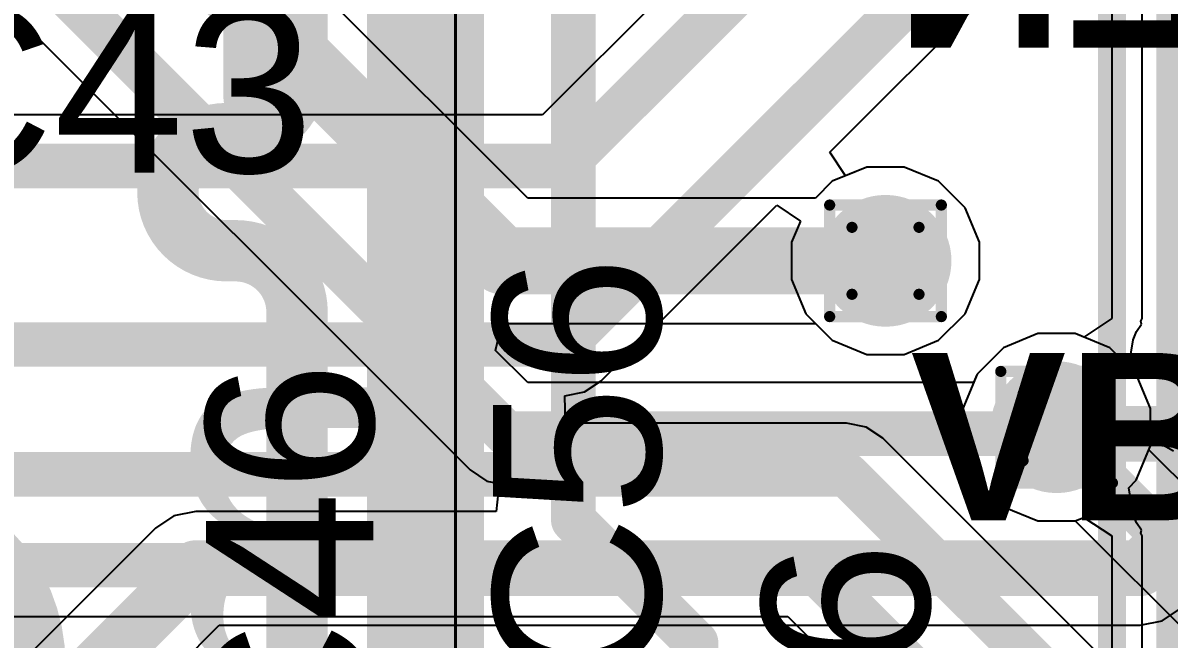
# Model space of a CAD drawing. Header units: inches. Extents: x -6 to 5433, y -4 to 5447.
# Drawn here: x 27.63 to 32.84, y 22.36 to 25.16 of the extents above; entities that cross this region are included whole.
import ezdxf

# ---------------------------------------------------------------- set-up
doc = ezdxf.new("R2010")
doc.units = ezdxf.units.IN
for name, color, linetype in [('Bottom Layer', 5, 'Continuous'), ('Bottom Overlay', 54, 'Continuous'), ('Dimensions', 6, 'Continuous'), ('Drill Drawing', 1, 'Continuous'), ('Ground', 16, 'Continuous'), ('Mechanical 4', 56, 'Continuous'), ('Power', 76, 'Continuous'), ('Top Layer', 1, 'Continuous'), ('Top Overlay', 2, 'Continuous'), ('Via Holes', 16, 'Continuous')]:
    doc.layers.add(name, color=color, linetype=linetype)
doc.styles.add('Arial', font='', dxfattribs={"height": 0.2})
doc.styles.add('Arial_Bold', font='', dxfattribs={"height": 0.2})
doc.styles.get('Arial').set_extended_font_data('Arial')
doc.styles.get('Arial_Bold').set_extended_font_data('Arial', bold=True)

# ---------------------------------------------------------------- blocks, each defined once
blk = doc.blocks.new('BL_R8812AF1_B_18')
at = {"layer": 'Bottom Overlay'}
blk.add_lwpolyline([(13.5, 8.9, 0.127, 0.127, 0), (-13.5, 8.9, 0.127, 0.127, 0)], format="xyseb", dxfattribs=at)

msp = doc.modelspace()

# ---------------------------------------------------------------- hatches: boundary and pattern name
at = {"layer": 'Bottom Layer'}
h = msp.add_hatch(color=5, dxfattribs=at)
edge = h.paths.add_edge_path()
edge.add_arc((31.5534, 24.0792), 0.3, 0, 360)
h = msp.add_hatch(color=5, dxfattribs=at)
edge = h.paths.add_edge_path()
edge.add_arc((32.3318, 23.3217), 0.3, 0, 360)
at = {"layer": 'Ground'}
h = msp.add_hatch(color=16, dxfattribs=at)
edge = h.paths.add_edge_path()
edge.add_arc((31.5534, 24.0792), 0.3, 0, 360)
h = msp.add_hatch(color=16, dxfattribs=at)
edge = h.paths.add_edge_path()
edge.add_arc((32.3318, 23.3217), 0.3, 0, 360)
at = {"layer": 'Power'}
h = msp.add_hatch(color=76, dxfattribs=at)
edge = h.paths.add_edge_path()
edge.add_arc((31.5534, 24.0792), 0.3, 0, 360)
h = msp.add_hatch(color=76, dxfattribs=at)
edge = h.paths.add_edge_path()
edge.add_arc((32.3318, 23.3217), 0.3, 0, 360)
at = {"layer": 'Top Layer'}
h = msp.add_hatch(color=1, dxfattribs=at)
edge = h.paths.add_edge_path()
edge.add_arc((31.5534, 24.0792), 0.3, 0, 360)
h = msp.add_hatch(color=1, dxfattribs=at)
edge = h.paths.add_edge_path()
edge.add_arc((32.3318, 23.3217), 0.3, 0, 360)
at = {"layer": 'Via Holes'}
h = msp.add_hatch(color=7, dxfattribs=at)
edge = h.paths.add_edge_path()
edge.add_arc((31.5534, 24.0792), 0.15, 0, 360)
h = msp.add_hatch(color=7, dxfattribs=at)
edge = h.paths.add_edge_path()
edge.add_arc((32.3318, 23.3217), 0.15, 0, 360)

# ---------------------------------------------------------------- linework, layer by layer
at = {"layer": 'Bottom Layer'}
for points in [[(29.3339, 18.573, 0.2794, 0.2794, 0), (29.3339, 27.1557, 0.2794, 0.2794, 0)], [(28.8767, 24.9379, 0.2794, 0.2794, 0), (28.8767, 25.9018, 0.2794, 0.2794, 0)], [(30.1337, 22.8981, 0.2032, 0.2032, 0), (30.1337, 25.9018, 0.2032, 0.2032, 0)], [(28.8767, 24.9379, 0.2794, 0.2794, -0.414214), (28.5973, 24.6585, 0.2794, 0.2794, 0)], [(28.556, 24.1251, 0.2794, 0.2794, -1), (28.556, 24.6585, 0.2794, 0.2794, 0)], [(28.556, 24.6585, 0.2794, 0.2794, 0), (28.5973, 24.6585, 0.2794, 0.2794, 0)], [(28.556, 24.1251, 0.2794, 0.2794, 0), (28.5973, 24.1251, 0.2794, 0.2794, 0)], [(28.5973, 24.1251, 0.2794, 0.2794, -0.414214), (28.8767, 23.8457, 0.2794, 0.2794, 0)], [(28.8767, 23.7059, 0.2794, 0.2794, 0), (28.8767, 23.8457, 0.2794, 0.2794, 0)], [(28.8767, 18.7624, 0.2794, 0.2794, 0), (28.8767, 23.7059, 0.2794, 0.2794, 0)], [(32.3318, 23.3217, 0.254, 0.254, 0), (32.3617, 23.2918, 0.254, 0.254, 0)], [(32.3617, 23.2918, 0.254, 0.254, 0), (35.0774, 23.2918, 0.254, 0.254, 0)], [(26.9597, 22.9683, 0.2794, 0.2794, -1), (26.9597, 21.5205, 0.2794, 0.2794, 0)], [(30.1337, 22.8981, 0.2032, 0.2032, 0), (30.6916, 22.3402, 0.2032, 0.2032, 0)], [(30.6916, 15.028, 0.2032, 0.2032, 0), (30.6916, 22.3402, 0.2032, 0.2032, 0)]]:
    msp.add_lwpolyline(points, format="xyseb", dxfattribs=at)
for points in [[(28.8069, 24.9379, 0.1397, 0.1397, 1), (28.9466, 24.9379, 0.1397, 0.1397, 1)], [(28.8069, 24.9379, 0.1397, 0.1397, 1), (28.9466, 24.9379, 0.1397, 0.1397, 1)], [(28.4861, 24.6585, 0.1397, 0.1397, 1), (28.6258, 24.6585, 0.1397, 0.1397, 1)], [(28.4861, 24.6585, 0.1397, 0.1397, 1), (28.6258, 24.6585, 0.1397, 0.1397, 1)], [(28.5275, 24.6585, 0.1397, 0.1397, 1), (28.6672, 24.6585, 0.1397, 0.1397, 1)], [(28.5275, 24.6585, 0.1397, 0.1397, 1), (28.6672, 24.6585, 0.1397, 0.1397, 1)], [(28.4861, 24.1251, 0.1397, 0.1397, 1), (28.6258, 24.1251, 0.1397, 0.1397, 1)], [(28.4861, 24.1251, 0.1397, 0.1397, 1), (28.6258, 24.1251, 0.1397, 0.1397, 1)], [(28.5275, 24.1251, 0.1397, 0.1397, 1), (28.6672, 24.1251, 0.1397, 0.1397, 1)], [(28.5275, 24.1251, 0.1397, 0.1397, 1), (28.6672, 24.1251, 0.1397, 0.1397, 1)], [(28.8069, 23.8457, 0.1397, 0.1397, 1), (28.9466, 23.8457, 0.1397, 0.1397, 1)], [(28.8069, 23.8457, 0.1397, 0.1397, 1), (28.9466, 23.8457, 0.1397, 0.1397, 1)], [(28.8069, 23.7059, 0.1397, 0.1397, 1), (28.9466, 23.7059, 0.1397, 0.1397, 1)], [(28.8069, 23.7059, 0.1397, 0.1397, 1), (28.9466, 23.7059, 0.1397, 0.1397, 1)], [(32.2683, 23.3217, 0.127, 0.127, 1), (32.3953, 23.3217, 0.127, 0.127, 1)], [(32.2982, 23.2918, 0.127, 0.127, 1), (32.4252, 23.2918, 0.127, 0.127, 1)], [(32.2982, 23.2918, 0.127, 0.127, 1), (32.4252, 23.2918, 0.127, 0.127, 1)], [(30.0829, 22.8981, 0.1016, 0.1016, 1), (30.1845, 22.8981, 0.1016, 0.1016, 1)], [(30.0829, 22.8981, 0.1016, 0.1016, 1), (30.1845, 22.8981, 0.1016, 0.1016, 1)], [(30.6408, 22.3402, 0.1016, 0.1016, 1), (30.7424, 22.3402, 0.1016, 0.1016, 1)], [(30.6408, 22.3402, 0.1016, 0.1016, 1), (30.7424, 22.3402, 0.1016, 0.1016, 1)]]:
    msp.add_lwpolyline(points, format="xyseb", close=True, dxfattribs=at)
at = {"layer": 'Dimensions'}
msp.add_lwpolyline([(32.5832, 0.9965, 0.127, 0.127, 0), (32.5832, 29.995, 0.127, 0.127, 0)], format="xyseb", dxfattribs=at)
at = {"layer": 'Drill Drawing'}
for points in [[(31.2994, 24.3332, 0.0508, 0.0508, 0), (31.8074, 24.3332, 0.0508, 0.0508, 0)], [(31.2994, 23.8252, 0.0508, 0.0508, 0), (31.2994, 24.3332, 0.0508, 0.0508, 0)], [(31.8074, 23.8252, 0.0508, 0.0508, 0), (31.8074, 24.3332, 0.0508, 0.0508, 0)], [(31.401, 24.2316, 0.0508, 0.0508, 0), (31.7058, 24.2316, 0.0508, 0.0508, 0)], [(31.401, 23.9268, 0.0508, 0.0508, 0), (31.401, 24.2316, 0.0508, 0.0508, 0)], [(31.7058, 23.9268, 0.0508, 0.0508, 0), (31.7058, 24.2316, 0.0508, 0.0508, 0)], [(31.401, 23.9268, 0.0508, 0.0508, 0), (31.7058, 23.9268, 0.0508, 0.0508, 0)], [(31.2994, 23.8252, 0.0508, 0.0508, 0), (31.8074, 23.8252, 0.0508, 0.0508, 0)], [(32.0778, 23.5757, 0.0508, 0.0508, 0), (32.5858, 23.5757, 0.0508, 0.0508, 0)], [(32.0778, 23.0677, 0.0508, 0.0508, 0), (32.0778, 23.5757, 0.0508, 0.0508, 0)], [(32.5858, 23.0677, 0.0508, 0.0508, 0), (32.5858, 23.5757, 0.0508, 0.0508, 0)], [(32.1794, 23.4741, 0.0508, 0.0508, 0), (32.4842, 23.4741, 0.0508, 0.0508, 0)], [(32.1794, 23.1693, 0.0508, 0.0508, 0), (32.1794, 23.4741, 0.0508, 0.0508, 0)], [(32.4842, 23.1693, 0.0508, 0.0508, 0), (32.4842, 23.4741, 0.0508, 0.0508, 0)], [(32.1794, 23.1693, 0.0508, 0.0508, 0), (32.4842, 23.1693, 0.0508, 0.0508, 0)], [(32.0778, 23.0677, 0.0508, 0.0508, 0), (32.5858, 23.0677, 0.0508, 0.0508, 0)]]:
    msp.add_lwpolyline(points, format="xyseb", dxfattribs=at)
for points in [[(31.2867, 24.3332, 0.0254, 0.0254, 1), (31.3121, 24.3332, 0.0254, 0.0254, 1)], [(31.2867, 24.3332, 0.0254, 0.0254, 1), (31.3121, 24.3332, 0.0254, 0.0254, 1)], [(31.7947, 24.3332, 0.0254, 0.0254, 1), (31.8201, 24.3332, 0.0254, 0.0254, 1)], [(31.7947, 24.3332, 0.0254, 0.0254, 1), (31.8201, 24.3332, 0.0254, 0.0254, 1)], [(31.3883, 24.2316, 0.0254, 0.0254, 1), (31.4137, 24.2316, 0.0254, 0.0254, 1)], [(31.3883, 24.2316, 0.0254, 0.0254, 1), (31.4137, 24.2316, 0.0254, 0.0254, 1)], [(31.6931, 24.2316, 0.0254, 0.0254, 1), (31.7185, 24.2316, 0.0254, 0.0254, 1)], [(31.6931, 24.2316, 0.0254, 0.0254, 1), (31.7185, 24.2316, 0.0254, 0.0254, 1)], [(31.3883, 23.9268, 0.0254, 0.0254, 1), (31.4137, 23.9268, 0.0254, 0.0254, 1)], [(31.3883, 23.9268, 0.0254, 0.0254, 1), (31.4137, 23.9268, 0.0254, 0.0254, 1)], [(31.6931, 23.9268, 0.0254, 0.0254, 1), (31.7185, 23.9268, 0.0254, 0.0254, 1)], [(31.6931, 23.9268, 0.0254, 0.0254, 1), (31.7185, 23.9268, 0.0254, 0.0254, 1)], [(31.2867, 23.8252, 0.0254, 0.0254, 1), (31.3121, 23.8252, 0.0254, 0.0254, 1)], [(31.2867, 23.8252, 0.0254, 0.0254, 1), (31.3121, 23.8252, 0.0254, 0.0254, 1)], [(31.7947, 23.8252, 0.0254, 0.0254, 1), (31.8201, 23.8252, 0.0254, 0.0254, 1)], [(31.7947, 23.8252, 0.0254, 0.0254, 1), (31.8201, 23.8252, 0.0254, 0.0254, 1)], [(32.0651, 23.5757, 0.0254, 0.0254, 1), (32.0905, 23.5757, 0.0254, 0.0254, 1)], [(32.0651, 23.5757, 0.0254, 0.0254, 1), (32.0905, 23.5757, 0.0254, 0.0254, 1)], [(32.5731, 23.5757, 0.0254, 0.0254, 1), (32.5985, 23.5757, 0.0254, 0.0254, 1)], [(32.5731, 23.5757, 0.0254, 0.0254, 1), (32.5985, 23.5757, 0.0254, 0.0254, 1)], [(32.1667, 23.4741, 0.0254, 0.0254, 1), (32.1921, 23.4741, 0.0254, 0.0254, 1)], [(32.1667, 23.4741, 0.0254, 0.0254, 1), (32.1921, 23.4741, 0.0254, 0.0254, 1)], [(32.4715, 23.4741, 0.0254, 0.0254, 1), (32.4969, 23.4741, 0.0254, 0.0254, 1)], [(32.4715, 23.4741, 0.0254, 0.0254, 1), (32.4969, 23.4741, 0.0254, 0.0254, 1)], [(32.1667, 23.1693, 0.0254, 0.0254, 1), (32.1921, 23.1693, 0.0254, 0.0254, 1)], [(32.1667, 23.1693, 0.0254, 0.0254, 1), (32.1921, 23.1693, 0.0254, 0.0254, 1)], [(32.4715, 23.1693, 0.0254, 0.0254, 1), (32.4969, 23.1693, 0.0254, 0.0254, 1)], [(32.4715, 23.1693, 0.0254, 0.0254, 1), (32.4969, 23.1693, 0.0254, 0.0254, 1)], [(32.0651, 23.0677, 0.0254, 0.0254, 1), (32.0905, 23.0677, 0.0254, 0.0254, 1)], [(32.0651, 23.0677, 0.0254, 0.0254, 1), (32.0905, 23.0677, 0.0254, 0.0254, 1)], [(32.5731, 23.0677, 0.0254, 0.0254, 1), (32.5985, 23.0677, 0.0254, 0.0254, 1)], [(32.5731, 23.0677, 0.0254, 0.0254, 1), (32.5985, 23.0677, 0.0254, 0.0254, 1)]]:
    msp.add_lwpolyline(points, format="xyseb", close=True, dxfattribs=at)
at = {"layer": 'Ground'}
for p, q in [((37.1892, 31.9402), (29.9931, 24.7441)), ((31.3001, 24.5739), (37.8113, 31.0851)), ((29.9931, 24.7441), (20.5906, 24.7441)), ((31.3721, 24.4663), (31.3001, 24.5739)), ((31.4684, 24.5062), (31.3721, 24.4663)), ((31.6383, 24.5062), (31.4684, 24.5062)), ((31.7952, 24.4412), (31.6383, 24.5062)), ((31.9153, 24.3211), (31.7952, 24.4412)), ((30.2596, 23.5334), (31.0586, 24.3324)), ((31.0586, 24.3324), (31.1663, 24.2605)), ((31.9804, 24.1641), (31.9153, 24.3211)), ((31.1663, 24.2605), (31.1264, 24.1641)), ((31.1264, 24.1641), (31.1264, 23.9943)), ((31.9804, 23.9943), (31.9804, 24.1641)), ((31.1264, 23.9943), (31.1914, 23.8373)), ((31.9153, 23.8373), (31.9804, 23.9943)), ((31.1914, 23.8373), (31.3115, 23.7172)), ((31.7952, 23.7172), (31.9153, 23.8373)), ((32.2469, 23.7487), (32.0899, 23.6837)), ((32.4167, 23.7487), (32.2469, 23.7487)), ((32.5737, 23.6837), (32.4167, 23.7487)), ((31.3115, 23.7172), (31.4684, 23.6522)), ((31.6383, 23.6522), (31.7952, 23.7172)), ((32.0899, 23.6837), (31.9698, 23.5636)), ((32.6938, 23.5636), (32.5737, 23.6837)), ((31.4684, 23.6522), (31.6383, 23.6522)), ((30.1839, 23.4829), (30.2596, 23.5334)), ((31.9698, 23.5636), (31.9048, 23.4066)), ((32.7588, 23.4066), (32.6938, 23.5636)), ((30.0947, 23.4651), (30.1839, 23.4829)), ((30.098, 23.3395), (30.0947, 23.4651)), ((31.9048, 23.4066), (31.9048, 23.2368)), ((32.7588, 23.2368), (32.7588, 23.4066)), ((31.3763, 23.3395), (30.098, 23.3395)), ((31.4655, 23.3217), (31.3763, 23.3395)), ((31.5411, 23.2712), (31.4655, 23.3217)), ((35.1906, 19.6217), (31.5411, 23.2712)), ((31.9048, 23.2368), (31.9698, 23.0798)), ((32.7514, 23.219), (32.7588, 23.2368)), ((35.9026, 20.0678), (32.7514, 23.219)), ((31.9698, 23.0798), (32.0899, 22.9597)), ((32.0899, 22.9597), (32.2469, 22.8947)), ((32.2469, 22.8947), (32.4164, 22.8947)), ((32.4164, 22.8947), (35.5047, 19.8064)), ((19.2675, 22.4603), (31.1087, 22.4603)), ((31.1087, 22.4603), (34.3797, 19.1893))]:
    msp.add_line(p, q, dxfattribs=at)
for points in [[(30.0896, 24.511, 0.2032, 0.2032, 0), (37.354, 31.7754, 0.2032, 0.2032, 0)], [(30.0947, 23.6982, 0.2032, 0.2032, 0), (37.7147, 31.3182, 0.2032, 0.2032, 0)], [(20.225, 24.511, 0.2032, 0.2032, 0), (30.0896, 24.511, 0.2032, 0.2032, 0)], [(20.1676, 23.6982, 0.2032, 0.2032, 0), (30.0947, 23.6982, 0.2032, 0.2032, 0)], [(32.3318, 23.309, 0.2032, 0.2032, 0), (32.3318, 23.3217, 0.2032, 0.2032, 0)], [(32.3318, 23.309, 0.2032, 0.2032, 0), (35.7378, 19.903, 0.2032, 0.2032, 0)], [(19.972, 23.1064, 0.2032, 0.2032, 0), (31.3763, 23.1064, 0.2032, 0.2032, 0)], [(31.3763, 23.1064, 0.2032, 0.2032, 0), (35.0258, 19.4569, 0.2032, 0.2032, 0)], [(19.2675, 22.6933, 0.2032, 0.2032, 0), (31.2052, 22.6933, 0.2032, 0.2032, 0)], [(31.2052, 22.6933, 0.2032, 0.2032, 0), (34.6128, 19.2858, 0.2032, 0.2032, 0)]]:
    msp.add_lwpolyline(points, format="xyseb", dxfattribs=at)
for points in [[(30.0388, 24.511, 0.1016, 0.1016, 1), (30.1404, 24.511, 0.1016, 0.1016, 1)], [(30.0388, 24.511, 0.1016, 0.1016, 1), (30.1404, 24.511, 0.1016, 0.1016, 1)], [(30.0439, 23.6982, 0.1016, 0.1016, 1), (30.1455, 23.6982, 0.1016, 0.1016, 1)], [(30.0439, 23.6982, 0.1016, 0.1016, 1), (30.1455, 23.6982, 0.1016, 0.1016, 1)], [(32.281, 23.3217, 0.1016, 0.1016, 1), (32.3826, 23.3217, 0.1016, 0.1016, 1)], [(32.281, 23.309, 0.1016, 0.1016, 1), (32.3826, 23.309, 0.1016, 0.1016, 1)], [(32.281, 23.309, 0.1016, 0.1016, 1), (32.3826, 23.309, 0.1016, 0.1016, 1)], [(31.3255, 23.1064, 0.1016, 0.1016, 1), (31.4271, 23.1064, 0.1016, 0.1016, 1)], [(31.3255, 23.1064, 0.1016, 0.1016, 1), (31.4271, 23.1064, 0.1016, 0.1016, 1)], [(31.1544, 22.6933, 0.1016, 0.1016, 1), (31.256, 22.6933, 0.1016, 0.1016, 1)], [(31.1544, 22.6933, 0.1016, 0.1016, 1), (31.256, 22.6933, 0.1016, 0.1016, 1)]]:
    msp.add_lwpolyline(points, format="xyseb", close=True, dxfattribs=at)
at = {"layer": 'Mechanical 4'}
for points in [[(28.6687, 24.8245, 0.254, 0.254, 0), (28.6687, 28.5, 0.254, 0.254, 0)], [(29.6, 12.55, 0.254, 0.254, 0), (29.6, 27.45, 0.254, 0.254, 0)], [(29.5972, 12.545, 0.0127, 0.0127, 0), (29.5972, 27.445, 0.0127, 0.0127, 0)]]:
    msp.add_lwpolyline(points, format="xyseb", dxfattribs=at)
msp.add_lwpolyline([(28.6052, 24.8245, 0.127, 0.127, 1), (28.7322, 24.8245, 0.127, 0.127, 1)], format="xyseb", close=True, dxfattribs=at)
at = {"layer": 'Power'}
for p, q in [((32.5832, 27.1266), (32.5832, 23.8172)), ((32.7207, 23.8172), (32.7207, 27.1266)), ((32.5832, 23.8172), (32.4562, 23.7323)), ((32.6958, 23.757), (32.7181, 23.7904)), ((32.7153, 23.8042), (32.7207, 23.8172)), ((32.7181, 23.7904), (32.7153, 23.8042)), ((32.2469, 23.7487), (32.0899, 23.6837)), ((32.4167, 23.7487), (32.2469, 23.7487)), ((32.4562, 23.7323), (32.4167, 23.7487)), ((32.6804, 23.72), (32.6958, 23.757)), ((32.0899, 23.6837), (31.9698, 23.5636)), ((32.6601, 23.5973), (32.6804, 23.72)), ((32.6938, 23.5636), (32.6601, 23.5973)), ((31.9698, 23.5636), (31.9048, 23.4066)), ((32.7588, 23.4066), (32.6938, 23.5636)), ((31.9048, 23.4066), (31.9048, 23.2368)), ((32.7588, 23.2368), (32.7588, 23.4066)), ((31.9048, 23.2368), (31.9698, 23.0798)), ((32.6938, 23.0798), (32.7588, 23.2368)), ((31.9698, 23.0798), (32.0899, 22.9597)), ((32.6601, 23.0461), (32.6938, 23.0798)), ((32.6804, 22.9234), (32.6601, 23.0461)), ((32.0899, 22.9597), (32.2469, 22.8947)), ((32.2469, 22.8947), (32.4167, 22.8947)), ((32.4167, 22.8947), (32.4562, 22.9111)), ((32.4562, 22.9111), (32.5832, 22.8262)), ((32.6958, 22.8864), (32.6804, 22.9234)), ((32.7181, 22.853), (32.6958, 22.8864)), ((32.7153, 22.8392), (32.7181, 22.853)), ((32.7207, 22.8262), (32.7153, 22.8392)), ((32.5832, 22.8262), (32.5832, 11.447)), ((32.7207, 17.1046), (32.7207, 22.8262))]:
    msp.add_line(p, q, dxfattribs=at)
at = {"layer": 'Top Layer'}
for p, q in [((24.9595, 27.8319), (29.6644, 23.127)), ((29.9267, 24.3641), (28.7866, 25.5043)), ((31.4684, 24.5062), (31.3115, 24.4412)), ((31.6383, 24.5062), (31.4684, 24.5062)), ((31.7952, 24.4412), (31.6383, 24.5062)), ((31.3115, 24.4412), (31.2344, 24.3641)), ((31.9153, 24.3211), (31.7952, 24.4412)), ((31.2344, 24.3641), (29.9267, 24.3641)), ((31.9804, 24.1641), (31.9153, 24.3211)), ((31.9804, 23.9943), (31.9804, 24.1641)), ((31.9153, 23.8373), (31.9804, 23.9943)), ((31.7952, 23.7172), (31.9153, 23.8373)), ((29.7936, 23.729), (29.8359, 23.7943)), ((29.8359, 23.7943), (31.2344, 23.7943)), ((31.2344, 23.7943), (31.3115, 23.7172)), ((29.7801, 23.6705), (29.7936, 23.729)), ((32.2469, 23.7487), (32.0899, 23.6837)), ((32.4167, 23.7487), (32.2469, 23.7487)), ((32.5737, 23.6837), (32.4167, 23.7487)), ((29.9258, 23.5249), (29.7801, 23.6705)), ((31.3115, 23.7172), (31.4684, 23.6522)), ((31.6383, 23.6522), (31.7952, 23.7172)), ((32.0899, 23.6837), (31.9698, 23.5636)), ((32.6938, 23.5636), (32.5737, 23.6837)), ((31.4684, 23.6522), (31.6383, 23.6522)), ((31.9538, 23.5249), (29.9258, 23.5249)), ((31.9698, 23.5636), (31.9538, 23.5249)), ((32.7588, 23.4066), (32.6938, 23.5636)), ((32.7588, 23.2716), (32.7588, 23.4066)), ((32.8627, 23.2125), (32.7588, 23.2716)), ((29.6644, 23.127), (29.74, 23.0765)), ((29.74, 23.0765), (29.7954, 23.0655)), ((29.7954, 23.0655), (29.7828, 22.9385)), ((28.3167, 22.9187), (28.2327, 22.8626)), ((28.4158, 22.9385), (28.3167, 22.9187)), ((29.7828, 22.9385), (28.4158, 22.9385)), ((28.2327, 22.8626), (27.4664, 22.0963)), ((32.8116, 22.4402), (32.8956, 22.4964)), ((27.9085, 21.8059), (28.523, 22.4205)), ((28.523, 22.4205), (32.7125, 22.4205)), ((32.7125, 22.4205), (32.8116, 22.4402))]:
    msp.add_line(p, q, dxfattribs=at)
for points in [[(25.0561, 28.0649, 0.2032, 0.2032, 0), (29.8292, 23.2918, 0.2032, 0.2032, 0)], [(28.5017, 25.3863, 0.3048, 0.3048, 0), (29.8087, 24.0792, 0.3048, 0.3048, 0)], [(29.8087, 24.0792, 0.3048, 0.3048, 0), (31.5534, 24.0792, 0.3048, 0.3048, 0)], [(32.3019, 23.2918, 0.2032, 0.2032, 0), (32.3318, 23.3217, 0.2032, 0.2032, 0)], [(32.7125, 22.6795, 0.254, 0.254, 0), (33.3248, 23.2918, 0.254, 0.254, 0)], [(29.8292, 23.2918, 0.2032, 0.2032, 0), (32.3019, 23.2918, 0.2032, 0.2032, 0)], [(27.6495, 21.9132, 0.254, 0.254, 0), (28.4158, 22.6795, 0.254, 0.254, 0)], [(28.4158, 22.6795, 0.254, 0.254, 0), (32.7125, 22.6795, 0.254, 0.254, 0)]]:
    msp.add_lwpolyline(points, format="xyseb", dxfattribs=at)
for points in [[(29.7325, 24.0792, 0.1524, 0.1524, 1), (29.8849, 24.0792, 0.1524, 0.1524, 1)], [(29.7325, 24.0792, 0.1524, 0.1524, 1), (29.8849, 24.0792, 0.1524, 0.1524, 1)], [(31.4772, 24.0792, 0.1524, 0.1524, 1), (31.6296, 24.0792, 0.1524, 0.1524, 1)], [(32.281, 23.3217, 0.1016, 0.1016, 1), (32.3826, 23.3217, 0.1016, 0.1016, 1)], [(29.7784, 23.2918, 0.1016, 0.1016, 1), (29.88, 23.2918, 0.1016, 0.1016, 1)], [(29.7784, 23.2918, 0.1016, 0.1016, 1), (29.88, 23.2918, 0.1016, 0.1016, 1)], [(32.2511, 23.2918, 0.1016, 0.1016, 1), (32.3527, 23.2918, 0.1016, 0.1016, 1)], [(32.2511, 23.2918, 0.1016, 0.1016, 1), (32.3527, 23.2918, 0.1016, 0.1016, 1)], [(28.3523, 22.6795, 0.127, 0.127, 1), (28.4793, 22.6795, 0.127, 0.127, 1)], [(28.3523, 22.6795, 0.127, 0.127, 1), (28.4793, 22.6795, 0.127, 0.127, 1)], [(32.649, 22.6795, 0.127, 0.127, 1), (32.776, 22.6795, 0.127, 0.127, 1)], [(32.649, 22.6795, 0.127, 0.127, 1), (32.776, 22.6795, 0.127, 0.127, 1)]]:
    msp.add_lwpolyline(points, format="xyseb", close=True, dxfattribs=at)

# ---------------------------------------------------------------- block references
at = {"rotation": 270}
msp.add_blockref('BL_R8812AF1_B_18', (23.9484, 19.6337), dxfattribs=at)

# ---------------------------------------------------------------- texts
at = {"layer": 'Bottom Overlay', "style": 'Arial_Bold', "text_generation_flag": 2}
msp.add_text('VOXL EN', height=0.762, rotation=360, dxfattribs=at).set_placement((36.2702, 25.0504))
at = {"layer": 'Mechanical 4', "style": 'Arial'}
msp.add_text('17.00mm', height=1.524, rotation=90, dxfattribs=at).set_placement((29.5829, 14.7692))
at = {"layer": 'Top Overlay', "style": 'Arial'}
msp.add_text('C43', height=0.762, dxfattribs=at).set_placement((27.0005, 24.4808))
at = {"layer": 'Top Overlay'}
for s, rotation, style, p in [('C56', 90, 'Arial', (30.5307, 22.1491)), ('VBUS2', 360, 'Arial_Bold', (31.6664, 22.8975)), ('C46', 90, 'Arial', (29.2242, 21.6679)), ('C6', 90, 'Arial', (31.7529, 21.4393))]:
    msp.add_text(s, height=0.762, rotation=rotation, dxfattribs=dict(at, style=style)).set_placement(p)

doc.saveas('drawing.dxf')
